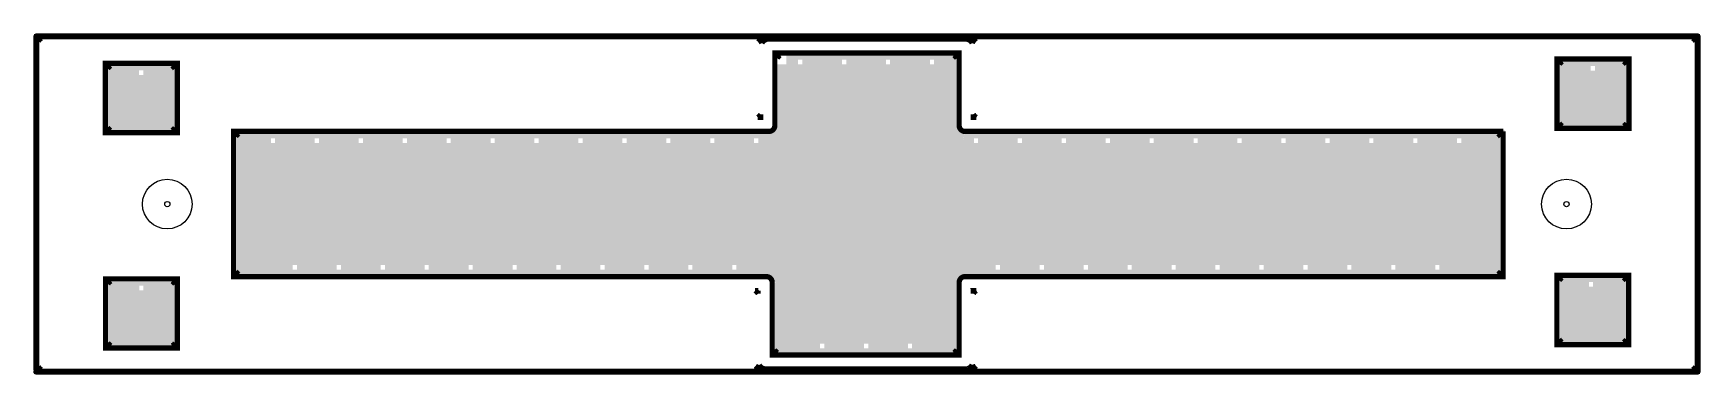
# Model space of a CAD drawing. Extents: x 6.4 to 70.1, y 8.5 to 21.5.
import ezdxf

# ---------------------------------------------------------------- set-up
doc = ezdxf.new("R2010")
doc.units = 0
doc.layers.get('0').update_dxf_attribs({"linetype": 'CONTINUOUS'})
doc.layers.add('TOPLAYER', color=7, linetype='CONTINUOUS')

# ---------------------------------------------------------------- blocks, each defined once
blk = doc.blocks.new('ROUND_1')
blk.add_circle((0, 0), 0.1)
blk = doc.blocks.new('ROUND_3')
blk.add_circle((0, 0), 0.95)

msp = doc.modelspace()

# ---------------------------------------------------------------- linework, layer by layer
at = {"layer": 'TOPLAYER'}
for points, const_width in [([(6.48, 21.405, 0.0249213), (6.479504, 21.41495)], 0.2), ([(6.505, 21.43, 0.4142136), (6.48, 21.405)], 0.2), ([(6.505, 21.43, 0.4142136), (6.48, 21.405)], 0.2), ([(6.505, 21.43, 0.236068), (6.485, 21.42)], 0.2), ([(6.685, 21.345, 0.0965439), (6.568882, 21.230764)], 0.2), ([(34.235, 21.155, 0.147504), (34.07499, 21.344984)], 0.2), ([(34.505, 21.315, 0.2723777), (34.235, 21.155)], 0.2), ([(42.28, 21.155, 0.2723474), (42.004998, 21.315024)], 0.2), ([(42.435, 21.345, 0.1475099), (42.27791, 21.155882)], 0.2), ([(69.945, 21.225, 0.1006644), (69.825, 21.345)], 0.2), ([(69.945, 21.225, 0.1006644), (69.825, 21.345)], 0.2), ([(69.945, 21.225, 0.1006644), (69.825, 21.345)], 0.2), ([(70.02, 21.425, 0.1587417), (70.005, 21.43)], 0.2), ([(70.03, 21.405, 0.4142136), (70.005, 21.43)], 0.2), ([(70.03, 21.405, 0.4142136), (70.005, 21.43)], 0.2), ([(70.025, 21.42, 0.0389191), (70.029306, 21.404744)], 0.2), ([(34.935, 20.695, 0.0965439), (34.818882, 20.580764)], 0.2), ([(41.695, 20.575, 0.1006644), (41.575, 20.695)], 0.2), ([(64.8426, 20.46, 0.0965439), (64.726482, 20.345764)], 0.2), ([(64.8426, 20.46, 0.0965439), (64.726482, 20.345764)], 0.2), ([(64.8426, 20.46, 0.0965439), (64.726482, 20.345764)], 0.2), ([(64.8426, 20.46, 0.0965439), (64.726482, 20.345764)], 0.2), ([(64.8426, 20.46, 0.0965439), (64.726482, 20.345764)], 0.2), ([(64.8426, 20.46, 0.0965439), (64.726482, 20.345764)], 0.2), ([(64.8426, 20.46, 0.0965439), (64.726482, 20.345764)], 0.2), ([(64.8426, 20.46, 0.0965439), (64.726482, 20.345764)], 0.2), ([(64.8426, 20.46, 0.0965439), (64.726482, 20.345764)], 0.2), ([(67.3026, 20.34, 0.1006644), (67.1826, 20.46)], 0.2), ([(67.3026, 20.34, 0.1006644), (67.1826, 20.46)], 0.2), ([(67.3026, 20.34, 0.1006644), (67.1826, 20.46)], 0.2), ([(67.3026, 20.34, 0.1006644), (67.1826, 20.46)], 0.2), ([(67.3026, 20.34, 0.1006644), (67.1826, 20.46)], 0.2), ([(67.3026, 20.34, 0.1006644), (67.1826, 20.46)], 0.2), ([(67.3026, 20.34, 0.1006644), (67.1826, 20.46)], 0.2), ([(67.3026, 20.34, 0.1006644), (67.1826, 20.46)], 0.2), ([(67.3026, 20.34, 0.1006644), (67.1826, 20.46)], 0.2), ([(9.335, 20.295, 0.0965439), (9.218882, 20.180764)], 0.2), ([(9.335, 20.295, 0.0965439), (9.218882, 20.180764)], 0.2), ([(9.335, 20.295, 0.0965439), (9.218882, 20.180764)], 0.2), ([(9.335, 20.295, 0.0965439), (9.218882, 20.180764)], 0.2), ([(9.335, 20.295, 0.0965439), (9.218882, 20.180764)], 0.2), ([(9.335, 20.295, 0.0965439), (9.218882, 20.180764)], 0.2), ([(9.335, 20.295, 0.0965439), (9.218882, 20.180764)], 0.2), ([(9.335, 20.295, 0.0965439), (9.218882, 20.180764)], 0.2), ([(9.335, 20.295, 0.0965439), (9.218882, 20.180764)], 0.2), ([(11.795, 20.175, 0.1006644), (11.675, 20.295)], 0.2), ([(11.795, 20.175, 0.1006644), (11.675, 20.295)], 0.2), ([(11.795, 20.175, 0.1006644), (11.675, 20.295)], 0.2), ([(11.795, 20.175, 0.1006644), (11.675, 20.295)], 0.2), ([(11.795, 20.175, 0.1006644), (11.675, 20.295)], 0.2), ([(11.795, 20.175, 0.1006644), (11.675, 20.295)], 0.2), ([(11.795, 20.175, 0.1006644), (11.675, 20.295)], 0.2), ([(11.795, 20.175, 0.1006644), (11.675, 20.295)], 0.2), ([(11.795, 20.175, 0.1006644), (11.675, 20.295)], 0.2), ([(34.075, 18.315, 0.0965523), (34.194994, 18.430002)], 0.2), ([(34.585, 17.345, 0.3793087), (35.17, 18.005)], 1), ([(41.34, 18.005, 0.3333214), (41.82, 17.365)], 1), ([(42.315, 18.435, 0.1006644), (42.435, 18.315)], 0.2), ([(9.215, 17.935, 0.1006644), (9.335, 17.815)], 0.2), ([(9.215, 17.935, 0.1006644), (9.335, 17.815)], 0.2), ([(9.215, 17.935, 0.1006644), (9.335, 17.815)], 0.2), ([(9.215, 17.935, 0.1006644), (9.335, 17.815)], 0.2), ([(9.215, 17.935, 0.1006644), (9.335, 17.815)], 0.2), ([(9.215, 17.935, 0.1006644), (9.335, 17.815)], 0.2), ([(9.215, 17.935, 0.1006644), (9.335, 17.815)], 0.2), ([(9.215, 17.935, 0.1006644), (9.335, 17.815)], 0.2), ([(9.215, 17.935, 0.1006644), (9.335, 17.815)], 0.2), ([(11.68, 17.815, 0.0916627), (11.794994, 17.925002)], 0.2), ([(11.68, 17.815, 0.0916627), (11.794994, 17.925002)], 0.2), ([(11.68, 17.815, 0.0916627), (11.794994, 17.925002)], 0.2), ([(11.68, 17.815, 0.0916627), (11.794994, 17.925002)], 0.2), ([(11.68, 17.815, 0.0916627), (11.794994, 17.925002)], 0.2), ([(11.68, 17.815, 0.0916627), (11.794994, 17.925002)], 0.2), ([(11.68, 17.815, 0.0916627), (11.794994, 17.925002)], 0.2), ([(11.68, 17.815, 0.0916627), (11.794994, 17.925002)], 0.2), ([(11.68, 17.815, 0.0916627), (11.794994, 17.925002)], 0.2), ([(34.505, 17.78, 0.4142136), (34.73, 18.005)], 0.2), ([(41.82, 17.365, 0.0331135), (41.89, 17.35)], 1), ([(41.78, 18.005, 0.3305895), (41.94, 17.79)], 0.2), ([(64.7226, 18.1, 0.1006644), (64.8426, 17.98)], 0.2), ([(64.7226, 18.1, 0.1006644), (64.8426, 17.98)], 0.2), ([(64.7226, 18.1, 0.1006644), (64.8426, 17.98)], 0.2), ([(64.7226, 18.1, 0.1006644), (64.8426, 17.98)], 0.2), ([(64.7226, 18.1, 0.1006644), (64.8426, 17.98)], 0.2), ([(64.7226, 18.1, 0.1006644), (64.8426, 17.98)], 0.2), ([(64.7226, 18.1, 0.1006644), (64.8426, 17.98)], 0.2), ([(64.7226, 18.1, 0.1006644), (64.8426, 17.98)], 0.2), ([(64.7226, 18.1, 0.1006644), (64.8426, 17.98)], 0.2), ([(67.1876, 17.98, 0.0916627), (67.302594, 18.090002)], 0.2), ([(67.1876, 17.98, 0.0916627), (67.302594, 18.090002)], 0.2), ([(67.1876, 17.98, 0.0916627), (67.302594, 18.090002)], 0.2), ([(67.1876, 17.98, 0.0916627), (67.302594, 18.090002)], 0.2), ([(67.1876, 17.98, 0.0916627), (67.302594, 18.090002)], 0.2), ([(67.1876, 17.98, 0.0916627), (67.302594, 18.090002)], 0.2), ([(67.1876, 17.98, 0.0916627), (67.302594, 18.090002)], 0.2), ([(67.1876, 17.98, 0.0916627), (67.302594, 18.090002)], 0.2), ([(67.1876, 17.98, 0.0916627), (67.302594, 18.090002)], 0.2), ([(14.235, 17.695, 0.0965439), (14.118882, 17.580764)], 0.2), ([(41.93, 17.345, 0.034834), (42.005, 17.34)], 1), ([(62.495, 17.575, 0.1006644), (62.375, 17.695)], 0.2), ([(35.07, 12.06, 0.3902467), (34.405, 12.67)], 1), ([(42.005, 12.67, 0.4142136), (41.34, 12.005)], 1), ([(9.3426, 12.06, 0.0965439), (9.226482, 11.945764)], 0.2), ([(9.3426, 12.06, 0.0965439), (9.226482, 11.945764)], 0.2), ([(9.3426, 12.06, 0.0965439), (9.226482, 11.945764)], 0.2), ([(9.3426, 12.06, 0.0965439), (9.226482, 11.945764)], 0.2), ([(9.3426, 12.06, 0.0965439), (9.226482, 11.945764)], 0.2), ([(9.3426, 12.06, 0.0965439), (9.226482, 11.945764)], 0.2), ([(9.3426, 12.06, 0.0965439), (9.226482, 11.945764)], 0.2), ([(9.3426, 12.06, 0.0965439), (9.226482, 11.945764)], 0.2), ([(9.3426, 12.06, 0.0965439), (9.226482, 11.945764)], 0.2), ([(11.8026, 11.94, 0.1006644), (11.6826, 12.06)], 0.2), ([(11.8026, 11.94, 0.1006644), (11.6826, 12.06)], 0.2), ([(11.8026, 11.94, 0.1006644), (11.6826, 12.06)], 0.2), ([(11.8026, 11.94, 0.1006644), (11.6826, 12.06)], 0.2), ([(11.8026, 11.94, 0.1006644), (11.6826, 12.06)], 0.2), ([(11.8026, 11.94, 0.1006644), (11.6826, 12.06)], 0.2), ([(11.8026, 11.94, 0.1006644), (11.6826, 12.06)], 0.2), ([(11.8026, 11.94, 0.1006644), (11.6826, 12.06)], 0.2), ([(11.8026, 11.94, 0.1006644), (11.6826, 12.06)], 0.2), ([(14.115, 12.435, 0.1006644), (14.235, 12.315)], 0.2), ([(34.63, 12.005, 0.4142136), (34.405, 12.23)], 0.2), ([(35.07, 12.005, 0.023111), (35.07, 12.055)], 1), ([(42.005, 12.23, 0.4142136), (41.78, 12.005)], 0.2), ([(62.375, 12.315, 0.0965523), (62.494994, 12.430002)], 0.2), ([(64.835, 12.195, 0.0965439), (64.718882, 12.080764)], 0.2), ([(67.295, 12.075, 0.1006644), (67.175, 12.195)], 0.2), ([(34.095, 11.575, 0.1006644), (33.975, 11.695)], 0.2), ([(42.435, 11.695, 0.0965439), (42.318882, 11.580764)], 0.2), ([(9.2226, 9.7, 0.1006644), (9.3426, 9.58)], 0.2), ([(9.2226, 9.7, 0.1006644), (9.3426, 9.58)], 0.2), ([(9.2226, 9.7, 0.1006644), (9.3426, 9.58)], 0.2), ([(9.2226, 9.7, 0.1006644), (9.3426, 9.58)], 0.2), ([(9.2226, 9.7, 0.1006644), (9.3426, 9.58)], 0.2), ([(9.2226, 9.7, 0.1006644), (9.3426, 9.58)], 0.2), ([(9.2226, 9.7, 0.1006644), (9.3426, 9.58)], 0.2), ([(9.2226, 9.7, 0.1006644), (9.3426, 9.58)], 0.2), ([(9.2226, 9.7, 0.1006644), (9.3426, 9.58)], 0.2), ([(11.6876, 9.58, 0.0916627), (11.802594, 9.690002)], 0.2), ([(11.6876, 9.58, 0.0916627), (11.802594, 9.690002)], 0.2), ([(11.6876, 9.58, 0.0916627), (11.802594, 9.690002)], 0.2), ([(11.6876, 9.58, 0.0916627), (11.802594, 9.690002)], 0.2), ([(11.6876, 9.58, 0.0916627), (11.802594, 9.690002)], 0.2), ([(11.6876, 9.58, 0.0916627), (11.802594, 9.690002)], 0.2), ([(11.6876, 9.58, 0.0916627), (11.802594, 9.690002)], 0.2), ([(11.6876, 9.58, 0.0916627), (11.802594, 9.690002)], 0.2), ([(11.6876, 9.58, 0.0916627), (11.802594, 9.690002)], 0.2), ([(64.715, 9.835, 0.1006644), (64.835, 9.715)], 0.2), ([(67.18, 9.715, 0.0916627), (67.294994, 9.825002)], 0.2), ([(33.98, 8.665, 0.1422611), (34.132816, 8.84877)], 0.2), ([(34.13, 8.85, 0.2685752), (34.405, 8.694968)], 0.2), ([(34.715, 9.435, 0.1006644), (34.835, 9.315)], 0.2), ([(41.575, 9.315, 0.0965523), (41.694994, 9.430002)], 0.2), ([(42.12, 8.715, 0.1723253), (42.279976, 8.855012)], 0.2), ([(42.28, 8.855, 0.1475081), (42.43625, 8.66689)], 0.2), ([(6.48, 8.655, 0.036876), (6.47818, 8.669636)], 0.2), ([(6.48, 8.61, 0.0965276), (6.48, 8.6)], 0.2), ([(6.48, 8.61, 0.473828), (6.505, 8.58)], 0.2), ([(6.48, 8.61, 0.473828), (6.505, 8.58)], 0.2), ([(6.48, 8.61, 0.0372397), (6.481118, 8.625)], 0.2), ([(6.48, 8.61, 0.0372397), (6.481118, 8.625)], 0.2), ([(6.48, 8.61, 0.0372397), (6.481118, 8.625)], 0.2), ([(6.485, 8.625, 0.0613202), (6.481866, 8.650466)], 0.2), ([(6.485, 8.625, 0.0613202), (6.481866, 8.650466)], 0.2), ([(6.485, 8.625, 0.0613202), (6.481866, 8.650466)], 0.2), ([(6.565, 8.785, 0.1006644), (6.685, 8.665)], 0.2), ([(42.065, 8.7, 0.0553851), (42.105, 8.71)], 0.2), ([(69.825, 8.665, 0.0965523), (69.944994, 8.780002)], 0.2), ([(69.83, 8.665, 0.0916627), (69.944994, 8.775002)], 0.2), ([(69.83, 8.665, 0.0916627), (69.944994, 8.775002)], 0.2), ([(70.005, 8.58, 0.4738232), (70.03, 8.61)], 0.2), ([(70.005, 8.58, 0.4738232), (70.03, 8.61)], 0.2), ([(70.02, 8.585, 0.2330889), (70.03, 8.605)], 0.2), ([(70.03, 8.625, 0.0372436), (70.031104, 8.610164)], 0.2), ([(70.03, 8.625, 0.0372436), (70.031104, 8.610164)], 0.2)]:
    msp.add_lwpolyline(points, format="xyb", dxfattribs=dict(at, const_width=const_width))
for points, const_width in [([(6.485, 21.42), (6.48, 21.415)], 0.2), ([(6.48, 21.405), (6.48, 8.67)], 0.2), ([(6.48, 21.405), (6.48, 8.65)], 0.2), ([(6.48, 21.405), (6.48, 8.65)], 0.2), ([(6.5049, 8.605), (70.0049, 8.605), (70.0049, 21.4051), (6.5049, 21.4051), (6.5049, 8.605)], 0.2), ([(6.5049, 8.605), (70.0049, 8.605), (70.0049, 21.4051), (6.5049, 21.4051), (6.5049, 8.605)], 0.2), ([(70.005, 21.43), (6.505, 21.43)], 0.2), ([(70.005, 21.43), (6.505, 21.43)], 0.2), ([(70.005, 21.43), (6.505, 21.43)], 0.2), ([(6.685, 21.345), (6.565, 21.345), (6.57, 21.23)], 0.2), ([(42.435, 21.345), (34.075, 21.345)], 0.2), ([(34.505, 21.315), (42.005, 21.315)], 0.2), ([(69.945, 21.345), (69.825, 21.345)], 0.2), ([(69.945, 21.345), (69.825, 21.345)], 0.2), ([(69.945, 21.345), (69.825, 21.345)], 0.2), ([(69.945, 21.225), (69.945, 21.345)], 0.2), ([(69.945, 21.225), (69.945, 21.345)], 0.2), ([(69.945, 21.225), (69.945, 21.345)], 0.2), ([(70.025, 21.42), (70.02, 21.425)], 0.2), ([(70.03, 8.605), (70.03, 21.405)], 0.2), ([(70.03, 8.625), (70.03, 21.405)], 0.2), ([(70.03, 8.625), (70.03, 21.405)], 0.2), ([(11.88, 20.38), (9.13, 20.38), (9.13, 17.73), (11.88, 17.73), (11.88, 20.38)], 0.2), ([(11.88, 20.38), (9.13, 20.38), (9.13, 17.73), (11.88, 17.73), (11.88, 20.38)], 0.2), ([(11.88, 20.38), (9.13, 20.38), (9.13, 17.73), (11.88, 17.73), (11.88, 20.38)], 0.2), ([(9.57, 19.94), (11.44, 19.94), (11.44, 18.17), (9.57, 18.17), (9.57, 19.94)], 1), ([(9.57, 19.94), (11.44, 19.94), (11.44, 18.17), (9.57, 18.17), (9.57, 19.94)], 1), ([(9.57, 19.94), (11.44, 19.94), (11.44, 18.17), (9.57, 18.17), (9.57, 19.94)], 1), ([(9.57, 19.94), (11.44, 19.94), (11.44, 18.17), (9.57, 18.17), (9.57, 19.94)], 1), ([(9.57, 19.94), (11.44, 19.94), (11.44, 18.17), (9.57, 18.17), (9.57, 19.94)], 1), ([(9.57, 19.94), (11.44, 19.94), (11.44, 18.17), (9.57, 18.17), (9.57, 19.94)], 1), ([(9.57, 19.94), (11.44, 19.94), (11.44, 18.17), (9.57, 18.17), (9.57, 19.94)], 1), ([(9.57, 19.94), (11.44, 19.94), (11.44, 18.17), (9.57, 18.17), (9.57, 19.94)], 1), ([(9.57, 19.94), (11.44, 19.94), (11.44, 18.17), (9.57, 18.17), (9.57, 19.94)], 1), ([(10.92, 18.17), (10.92, 19.94), (10.92, 19.62), (10.08, 19.62), (10.08, 19.94), (10.08, 18.17)], 1), ([(10.92, 18.17), (10.92, 19.94), (10.92, 19.62), (10.08, 19.62), (10.08, 19.94), (10.08, 18.17)], 1), ([(10.92, 18.17), (10.92, 19.94), (10.92, 19.62), (10.08, 19.62), (10.08, 19.94), (10.08, 18.17)], 1), ([(10.92, 18.17), (10.92, 19.94), (10.92, 19.62), (10.08, 19.62), (10.08, 19.94), (10.08, 18.17)], 1), ([(10.92, 18.17), (10.92, 19.94), (10.92, 19.62), (10.08, 19.62), (10.08, 19.94), (10.08, 18.17)], 1), ([(10.92, 18.17), (10.92, 19.94), (10.92, 19.62), (10.08, 19.62), (10.08, 19.94), (10.08, 18.17)], 1), ([(10.92, 18.17), (10.92, 19.94), (10.92, 19.62), (10.08, 19.62), (10.08, 19.94), (10.08, 18.17)], 1), ([(10.92, 18.17), (10.92, 19.94), (10.92, 19.62), (10.08, 19.62), (10.08, 19.94), (10.08, 18.17)], 1), ([(10.92, 18.17), (10.92, 19.94), (10.92, 19.62), (10.08, 19.62), (10.08, 19.94), (10.08, 18.17)], 1), ([(61.32, 12.67), (61.32, 17.34), (61.32, 17.02), (60.48, 17.02), (60.48, 17.34), (60.48, 12.67), (60.48, 12.99), (59.64, 12.99), (59.64, 12.67), (59.64, 17.34), (59.64, 17.02), (58.8, 17.02), (58.8, 17.34), (58.8, 12.67), (58.8, 12.99), (57.96, 12.99), (57.96, 12.67), (57.96, 17.34), (57.96, 17.02), (57.12, 17.02), (57.12, 17.34), (57.12, 12.67), (57.12, 12.99), (56.28, 12.99), (56.28, 12.67), (56.28, 17.34), (56.28, 17.02), (55.44, 17.02), (55.44, 17.34), (55.44, 12.67), (55.44, 12.99), (54.6, 12.99), (54.6, 12.67), (54.6, 17.34), (54.6, 17.02), (53.76, 17.02), (53.76, 17.34), (53.76, 12.67), (53.76, 12.99), (52.92, 12.99), (52.92, 12.67), (52.92, 17.34), (52.92, 17.02), (52.08, 17.02), (52.08, 17.34), (52.08, 12.67), (52.08, 12.99), (51.24, 12.99), (51.24, 12.67), (51.24, 17.34), (51.24, 17.02), (50.4, 17.02), (50.4, 17.34), (50.4, 12.67), (50.4, 12.99), (49.56, 12.99), (49.56, 12.67), (49.56, 17.34), (49.56, 17.02), (48.72, 17.02), (48.72, 17.34), (48.72, 12.67), (48.72, 12.99), (47.88, 12.99), (47.88, 12.67), (47.88, 17.34), (47.88, 17.02), (47.04, 17.02), (47.04, 17.34), (47.04, 12.67), (47.04, 12.99), (46.2, 12.99), (46.2, 12.67), (46.2, 17.34), (46.2, 17.02), (45.36, 17.02), (45.36, 17.34), (45.36, 12.67), (45.36, 12.99), (44.52, 12.99), (44.52, 12.67), (44.52, 17.34), (44.52, 17.02), (43.68, 17.02), (43.68, 17.34), (43.68, 12.67), (43.68, 12.99), (42.84, 12.99), (42.84, 12.67), (42.84, 17.34), (42.84, 17.02), (42, 17.02), (42, 17.34), (42, 12.67), (41.16, 12.67), (41.16, 9.67), (41.16, 20.34), (41.16, 20.02), (40.32, 20.02), (40.32, 20.34), (40.32, 9.67), (40.32, 9.99), (39.48, 9.99), (39.48, 9.67), (39.48, 20.34), (39.48, 20.02), (38.64, 20.02), (38.64, 20.34), (38.64, 9.67), (38.64, 9.99), (37.8, 9.99), (37.8, 9.67), (37.8, 20.34), (37.8, 20.02), (36.96, 20.02), (36.96, 20.34), (36.96, 9.67), (36.96, 9.99), (36.12, 9.99), (36.12, 9.67), (36.12, 20.34), (36.12, 20.02), (35.28, 20.02), (35.28, 20.34), (35.28, 9.67), (35.28, 12.67), (34.44, 12.67)], 1), ([(41.78, 18.005), (41.78, 20.78), (34.73, 20.78), (34.73, 18.005)], 0.2), ([(35.17, 20.34), (41.34, 20.34), (41.34, 18.005)], 1), ([(35.17, 18.005), (35.17, 20.34)], 1), ([(34.935, 20.695), (34.815, 20.695), (34.82, 20.58)], 0.2), ([(41.695, 20.695), (41.575, 20.695)], 0.2), ([(41.695, 20.575), (41.695, 20.695)], 0.2), ([(67.3876, 20.545), (64.6376, 20.545), (64.6376, 17.895), (67.3876, 17.895), (67.3876, 20.545)], 0.2), ([(67.3876, 20.545), (64.6376, 20.545), (64.6376, 17.895), (67.3876, 17.895), (67.3876, 20.545)], 0.2), ([(67.3876, 20.545), (64.6376, 20.545), (64.6376, 17.895), (67.3876, 17.895), (67.3876, 20.545)], 0.2), ([(65.0776, 20.105), (66.9476, 20.105), (66.9476, 18.335), (65.0776, 18.335), (65.0776, 20.105)], 1), ([(65.0776, 20.105), (66.9476, 20.105), (66.9476, 18.335), (65.0776, 18.335), (65.0776, 20.105)], 1), ([(65.0776, 20.105), (66.9476, 20.105), (66.9476, 18.335), (65.0776, 18.335), (65.0776, 20.105)], 1), ([(65.0776, 20.105), (66.9476, 20.105), (66.9476, 18.335), (65.0776, 18.335), (65.0776, 20.105)], 1), ([(65.0776, 20.105), (66.9476, 20.105), (66.9476, 18.335), (65.0776, 18.335), (65.0776, 20.105)], 1), ([(65.0776, 20.105), (66.9476, 20.105), (66.9476, 18.335), (65.0776, 18.335), (65.0776, 20.105)], 1), ([(65.0776, 20.105), (66.9476, 20.105), (66.9476, 18.335), (65.0776, 18.335), (65.0776, 20.105)], 1), ([(65.0776, 20.105), (66.9476, 20.105), (66.9476, 18.335), (65.0776, 18.335), (65.0776, 20.105)], 1), ([(65.0776, 20.105), (66.9476, 20.105), (66.9476, 18.335), (65.0776, 18.335), (65.0776, 20.105)], 1), ([(64.8426, 20.46), (64.7226, 20.46), (64.7276, 20.345)], 0.2), ([(64.8426, 20.46), (64.7226, 20.46), (64.7276, 20.345)], 0.2), ([(64.8426, 20.46), (64.7226, 20.46), (64.7276, 20.345)], 0.2), ([(64.8426, 20.46), (64.7226, 20.46), (64.7276, 20.345)], 0.2), ([(64.8426, 20.46), (64.7226, 20.46), (64.7276, 20.345)], 0.2), ([(64.8426, 20.46), (64.7226, 20.46), (64.7276, 20.345)], 0.2), ([(64.8426, 20.46), (64.7226, 20.46), (64.7276, 20.345)], 0.2), ([(64.8426, 20.46), (64.7226, 20.46), (64.7276, 20.345)], 0.2), ([(64.8426, 20.46), (64.7226, 20.46), (64.7276, 20.345)], 0.2), ([(66.4276, 18.335), (66.4276, 20.105), (66.4276, 19.785), (65.5876, 19.785), (65.5876, 20.105), (65.5876, 18.335)], 1), ([(66.4276, 18.335), (66.4276, 20.105), (66.4276, 19.785), (65.5876, 19.785), (65.5876, 20.105), (65.5876, 18.335)], 1), ([(66.4276, 18.335), (66.4276, 20.105), (66.4276, 19.785), (65.5876, 19.785), (65.5876, 20.105), (65.5876, 18.335)], 1), ([(66.4276, 18.335), (66.4276, 20.105), (66.4276, 19.785), (65.5876, 19.785), (65.5876, 20.105), (65.5876, 18.335)], 1), ([(66.4276, 18.335), (66.4276, 20.105), (66.4276, 19.785), (65.5876, 19.785), (65.5876, 20.105), (65.5876, 18.335)], 1), ([(66.4276, 18.335), (66.4276, 20.105), (66.4276, 19.785), (65.5876, 19.785), (65.5876, 20.105), (65.5876, 18.335)], 1), ([(66.4276, 18.335), (66.4276, 20.105), (66.4276, 19.785), (65.5876, 19.785), (65.5876, 20.105), (65.5876, 18.335)], 1), ([(66.4276, 18.335), (66.4276, 20.105), (66.4276, 19.785), (65.5876, 19.785), (65.5876, 20.105), (65.5876, 18.335)], 1), ([(66.4276, 18.335), (66.4276, 20.105), (66.4276, 19.785), (65.5876, 19.785), (65.5876, 20.105), (65.5876, 18.335)], 1), ([(67.3026, 20.46), (67.1826, 20.46)], 0.2), ([(67.3026, 20.46), (67.1826, 20.46)], 0.2), ([(67.3026, 20.46), (67.1826, 20.46)], 0.2), ([(67.3026, 20.46), (67.1826, 20.46)], 0.2), ([(67.3026, 20.46), (67.1826, 20.46)], 0.2), ([(67.3026, 20.46), (67.1826, 20.46)], 0.2), ([(67.3026, 20.46), (67.1826, 20.46)], 0.2), ([(67.3026, 20.46), (67.1826, 20.46)], 0.2), ([(67.3026, 20.46), (67.1826, 20.46)], 0.2), ([(67.3026, 20.34), (67.3026, 20.46)], 0.2), ([(67.3026, 20.34), (67.3026, 20.46)], 0.2), ([(67.3026, 20.34), (67.3026, 20.46)], 0.2), ([(67.3026, 20.34), (67.3026, 20.46)], 0.2), ([(67.3026, 20.34), (67.3026, 20.46)], 0.2), ([(67.3026, 20.34), (67.3026, 20.46)], 0.2), ([(67.3026, 20.34), (67.3026, 20.46)], 0.2), ([(67.3026, 20.34), (67.3026, 20.46)], 0.2), ([(67.3026, 20.34), (67.3026, 20.46)], 0.2), ([(9.335, 20.295), (9.215, 20.295), (9.22, 20.18)], 0.2), ([(9.335, 20.295), (9.215, 20.295), (9.22, 20.18)], 0.2), ([(9.335, 20.295), (9.215, 20.295), (9.22, 20.18)], 0.2), ([(9.335, 20.295), (9.215, 20.295), (9.22, 20.18)], 0.2), ([(9.335, 20.295), (9.215, 20.295), (9.22, 20.18)], 0.2), ([(9.335, 20.295), (9.215, 20.295), (9.22, 20.18)], 0.2), ([(9.335, 20.295), (9.215, 20.295), (9.22, 20.18)], 0.2), ([(9.335, 20.295), (9.215, 20.295), (9.22, 20.18)], 0.2), ([(9.335, 20.295), (9.215, 20.295), (9.22, 20.18)], 0.2), ([(11.795, 20.295), (11.675, 20.295)], 0.2), ([(11.795, 20.295), (11.675, 20.295)], 0.2), ([(11.795, 20.295), (11.675, 20.295)], 0.2), ([(11.795, 20.295), (11.675, 20.295)], 0.2), ([(11.795, 20.295), (11.675, 20.295)], 0.2), ([(11.795, 20.295), (11.675, 20.295)], 0.2), ([(11.795, 20.295), (11.675, 20.295)], 0.2), ([(11.795, 20.295), (11.675, 20.295)], 0.2), ([(11.795, 20.295), (11.675, 20.295)], 0.2), ([(11.795, 20.175), (11.795, 20.295)], 0.2), ([(11.795, 20.175), (11.795, 20.295)], 0.2), ([(11.795, 20.175), (11.795, 20.295)], 0.2), ([(11.795, 20.175), (11.795, 20.295)], 0.2), ([(11.795, 20.175), (11.795, 20.295)], 0.2), ([(11.795, 20.175), (11.795, 20.295)], 0.2), ([(11.795, 20.175), (11.795, 20.295)], 0.2), ([(11.795, 20.175), (11.795, 20.295)], 0.2), ([(11.795, 20.175), (11.795, 20.295)], 0.2), ([(34.075, 18.315), (34.195, 18.315), (34.195, 18.43)], 0.2), ([(42.315, 18.435), (42.315, 18.315), (42.435, 18.315)], 0.2), ([(9.215, 17.935), (9.215, 17.815), (9.335, 17.815)], 0.2), ([(9.215, 17.935), (9.215, 17.815), (9.335, 17.815)], 0.2), ([(9.215, 17.935), (9.215, 17.815), (9.335, 17.815)], 0.2), ([(9.215, 17.935), (9.215, 17.815), (9.335, 17.815)], 0.2), ([(9.215, 17.935), (9.215, 17.815), (9.335, 17.815)], 0.2), ([(9.215, 17.935), (9.215, 17.815), (9.335, 17.815)], 0.2), ([(9.215, 17.935), (9.215, 17.815), (9.335, 17.815)], 0.2), ([(9.215, 17.935), (9.215, 17.815), (9.335, 17.815)], 0.2), ([(9.215, 17.935), (9.215, 17.815), (9.335, 17.815)], 0.2), ([(11.68, 17.815), (11.795, 17.815), (11.795, 17.925)], 0.2), ([(11.68, 17.815), (11.795, 17.815), (11.795, 17.925)], 0.2), ([(11.68, 17.815), (11.795, 17.815), (11.795, 17.925)], 0.2), ([(11.68, 17.815), (11.795, 17.815), (11.795, 17.925)], 0.2), ([(11.68, 17.815), (11.795, 17.815), (11.795, 17.925)], 0.2), ([(11.68, 17.815), (11.795, 17.815), (11.795, 17.925)], 0.2), ([(11.68, 17.815), (11.795, 17.815), (11.795, 17.925)], 0.2), ([(11.68, 17.815), (11.795, 17.815), (11.795, 17.925)], 0.2), ([(11.68, 17.815), (11.795, 17.815), (11.795, 17.925)], 0.2), ([(34.505, 17.78), (14.03, 17.78), (14.03, 12.23), (34.405, 12.23)], 0.2), ([(62.58, 17.78), (41.99, 17.78), (41.955, 17.785), (41.94, 17.79)], 0.2), ([(42.005, 12.23), (62.58, 12.23), (62.58, 17.78)], 0.2), ([(64.7226, 18.1), (64.7226, 17.98), (64.8426, 17.98)], 0.2), ([(64.7226, 18.1), (64.7226, 17.98), (64.8426, 17.98)], 0.2), ([(64.7226, 18.1), (64.7226, 17.98), (64.8426, 17.98)], 0.2), ([(64.7226, 18.1), (64.7226, 17.98), (64.8426, 17.98)], 0.2), ([(64.7226, 18.1), (64.7226, 17.98), (64.8426, 17.98)], 0.2), ([(64.7226, 18.1), (64.7226, 17.98), (64.8426, 17.98)], 0.2), ([(64.7226, 18.1), (64.7226, 17.98), (64.8426, 17.98)], 0.2), ([(64.7226, 18.1), (64.7226, 17.98), (64.8426, 17.98)], 0.2), ([(64.7226, 18.1), (64.7226, 17.98), (64.8426, 17.98)], 0.2), ([(67.1876, 17.98), (67.3026, 17.98), (67.3026, 18.09)], 0.2), ([(67.1876, 17.98), (67.3026, 17.98), (67.3026, 18.09)], 0.2), ([(67.1876, 17.98), (67.3026, 17.98), (67.3026, 18.09)], 0.2), ([(67.1876, 17.98), (67.3026, 17.98), (67.3026, 18.09)], 0.2), ([(67.1876, 17.98), (67.3026, 17.98), (67.3026, 18.09)], 0.2), ([(67.1876, 17.98), (67.3026, 17.98), (67.3026, 18.09)], 0.2), ([(67.1876, 17.98), (67.3026, 17.98), (67.3026, 18.09)], 0.2), ([(67.1876, 17.98), (67.3026, 17.98), (67.3026, 18.09)], 0.2), ([(67.1876, 17.98), (67.3026, 17.98), (67.3026, 18.09)], 0.2), ([(34.405, 12.67), (14.47, 12.67), (14.47, 17.34), (34.505, 17.34), (34.585, 17.345)], 1), ([(14.235, 17.695), (14.115, 17.695), (14.12, 17.58)], 0.2), ([(34.44, 12.67), (34.44, 17.34), (34.44, 17.02), (33.6, 17.02), (33.6, 17.34), (33.6, 12.67), (33.6, 12.99), (32.76, 12.99), (32.76, 12.67), (32.76, 17.34), (32.76, 17.02), (31.92, 17.02), (31.92, 17.34), (31.92, 12.67), (31.92, 12.99), (31.08, 12.99), (31.08, 12.67), (31.08, 17.34), (31.08, 17.02), (30.24, 17.02), (30.24, 17.34), (30.24, 12.67), (30.24, 12.99), (29.4, 12.99), (29.4, 12.67), (29.4, 17.34), (29.4, 17.02), (28.56, 17.02), (28.56, 17.34), (28.56, 12.67), (28.56, 12.99), (27.72, 12.99), (27.72, 12.67), (27.72, 17.34), (27.72, 17.02), (26.88, 17.02), (26.88, 17.34), (26.88, 12.67), (26.88, 12.99), (26.04, 12.99), (26.04, 12.67), (26.04, 17.34), (26.04, 17.02), (25.2, 17.02), (25.2, 17.34), (25.2, 12.67), (25.2, 12.99), (24.36, 12.99), (24.36, 12.67), (24.36, 17.34), (24.36, 17.02), (23.52, 17.02), (23.52, 17.34), (23.52, 12.67), (23.52, 12.99), (22.68, 12.99), (22.68, 12.67), (22.68, 17.34), (22.68, 17.02), (21.84, 17.02), (21.84, 17.34), (21.84, 12.67), (21.84, 12.99), (21, 12.99), (21, 12.67), (21, 17.34), (21, 17.02), (20.16, 17.02), (20.16, 17.34), (20.16, 12.67), (20.16, 12.99), (19.32, 12.99), (19.32, 12.67), (19.32, 17.34), (19.32, 17.02), (18.48, 17.02), (18.48, 17.34), (18.48, 12.67), (18.48, 12.99), (17.64, 12.99), (17.64, 12.67), (17.64, 17.34), (17.64, 17.02), (16.8, 17.02), (16.8, 17.34), (16.8, 12.67), (16.8, 12.99), (15.96, 12.99), (15.96, 12.67), (15.96, 17.34), (15.96, 17.02), (15.12, 17.02), (15.12, 17.34), (15.12, 12.67)], 1), ([(41.89, 17.35), (41.93, 17.345)], 1), ([(42.005, 17.34), (62.14, 17.34), (62.14, 12.67), (42.005, 12.67)], 1), ([(62.495, 17.695), (62.375, 17.695)], 0.2), ([(62.495, 17.575), (62.495, 17.695)], 0.2), ([(11.8876, 12.145), (9.1376, 12.145), (9.1376, 9.495), (11.8876, 9.495), (11.8876, 12.145)], 0.2), ([(11.8876, 12.145), (9.1376, 12.145), (9.1376, 9.495), (11.8876, 9.495), (11.8876, 12.145)], 0.2), ([(11.8876, 12.145), (9.1376, 12.145), (9.1376, 9.495), (11.8876, 9.495), (11.8876, 12.145)], 0.2), ([(9.5776, 11.705), (11.4476, 11.705), (11.4476, 9.935), (9.5776, 9.935), (9.5776, 11.705)], 1), ([(9.5776, 11.705), (11.4476, 11.705), (11.4476, 9.935), (9.5776, 9.935), (9.5776, 11.705)], 1), ([(9.5776, 11.705), (11.4476, 11.705), (11.4476, 9.935), (9.5776, 9.935), (9.5776, 11.705)], 1), ([(9.5776, 11.705), (11.4476, 11.705), (11.4476, 9.935), (9.5776, 9.935), (9.5776, 11.705)], 1), ([(9.5776, 11.705), (11.4476, 11.705), (11.4476, 9.935), (9.5776, 9.935), (9.5776, 11.705)], 1), ([(9.5776, 11.705), (11.4476, 11.705), (11.4476, 9.935), (9.5776, 9.935), (9.5776, 11.705)], 1), ([(9.5776, 11.705), (11.4476, 11.705), (11.4476, 9.935), (9.5776, 9.935), (9.5776, 11.705)], 1), ([(9.5776, 11.705), (11.4476, 11.705), (11.4476, 9.935), (9.5776, 9.935), (9.5776, 11.705)], 1), ([(9.5776, 11.705), (11.4476, 11.705), (11.4476, 9.935), (9.5776, 9.935), (9.5776, 11.705)], 1), ([(9.3426, 12.06), (9.2226, 12.06), (9.2276, 11.945)], 0.2), ([(9.3426, 12.06), (9.2226, 12.06), (9.2276, 11.945)], 0.2), ([(9.3426, 12.06), (9.2226, 12.06), (9.2276, 11.945)], 0.2), ([(9.3426, 12.06), (9.2226, 12.06), (9.2276, 11.945)], 0.2), ([(9.3426, 12.06), (9.2226, 12.06), (9.2276, 11.945)], 0.2), ([(9.3426, 12.06), (9.2226, 12.06), (9.2276, 11.945)], 0.2), ([(9.3426, 12.06), (9.2226, 12.06), (9.2276, 11.945)], 0.2), ([(9.3426, 12.06), (9.2226, 12.06), (9.2276, 11.945)], 0.2), ([(9.3426, 12.06), (9.2226, 12.06), (9.2276, 11.945)], 0.2), ([(10.9276, 9.935), (10.9276, 11.705), (10.9276, 11.385), (10.0876, 11.385), (10.0876, 11.705), (10.0876, 9.935)], 1), ([(10.9276, 9.935), (10.9276, 11.705), (10.9276, 11.385), (10.0876, 11.385), (10.0876, 11.705), (10.0876, 9.935)], 1), ([(10.9276, 9.935), (10.9276, 11.705), (10.9276, 11.385), (10.0876, 11.385), (10.0876, 11.705), (10.0876, 9.935)], 1), ([(10.9276, 9.935), (10.9276, 11.705), (10.9276, 11.385), (10.0876, 11.385), (10.0876, 11.705), (10.0876, 9.935)], 1), ([(10.9276, 9.935), (10.9276, 11.705), (10.9276, 11.385), (10.0876, 11.385), (10.0876, 11.705), (10.0876, 9.935)], 1), ([(10.9276, 9.935), (10.9276, 11.705), (10.9276, 11.385), (10.0876, 11.385), (10.0876, 11.705), (10.0876, 9.935)], 1), ([(10.9276, 9.935), (10.9276, 11.705), (10.9276, 11.385), (10.0876, 11.385), (10.0876, 11.705), (10.0876, 9.935)], 1), ([(10.9276, 9.935), (10.9276, 11.705), (10.9276, 11.385), (10.0876, 11.385), (10.0876, 11.705), (10.0876, 9.935)], 1), ([(10.9276, 9.935), (10.9276, 11.705), (10.9276, 11.385), (10.0876, 11.385), (10.0876, 11.705), (10.0876, 9.935)], 1), ([(11.8026, 12.06), (11.6826, 12.06)], 0.2), ([(11.8026, 12.06), (11.6826, 12.06)], 0.2), ([(11.8026, 12.06), (11.6826, 12.06)], 0.2), ([(11.8026, 12.06), (11.6826, 12.06)], 0.2), ([(11.8026, 12.06), (11.6826, 12.06)], 0.2), ([(11.8026, 12.06), (11.6826, 12.06)], 0.2), ([(11.8026, 12.06), (11.6826, 12.06)], 0.2), ([(11.8026, 12.06), (11.6826, 12.06)], 0.2), ([(11.8026, 12.06), (11.6826, 12.06)], 0.2), ([(11.8026, 11.94), (11.8026, 12.06)], 0.2), ([(11.8026, 11.94), (11.8026, 12.06)], 0.2), ([(11.8026, 11.94), (11.8026, 12.06)], 0.2), ([(11.8026, 11.94), (11.8026, 12.06)], 0.2), ([(11.8026, 11.94), (11.8026, 12.06)], 0.2), ([(11.8026, 11.94), (11.8026, 12.06)], 0.2), ([(11.8026, 11.94), (11.8026, 12.06)], 0.2), ([(11.8026, 11.94), (11.8026, 12.06)], 0.2), ([(11.8026, 11.94), (11.8026, 12.06)], 0.2), ([(14.115, 12.435), (14.115, 12.315), (14.235, 12.315)], 0.2), ([(35.07, 12.055), (35.07, 12.06)], 1), ([(41.34, 12.005), (41.34, 9.67), (35.07, 9.67), (35.07, 12.005)], 1), ([(62.375, 12.315), (62.495, 12.315), (62.495, 12.43)], 0.2), ([(67.38, 12.28), (64.63, 12.28), (64.63, 9.63), (67.38, 9.63), (67.38, 12.28)], 0.2), ([(65.07, 11.84), (66.94, 11.84), (66.94, 10.07), (65.07, 10.07), (65.07, 11.84)], 1), ([(64.835, 12.195), (64.715, 12.195), (64.72, 12.08)], 0.2), ([(66.36, 10.07), (66.36, 11.84), (66.36, 11.52), (65.52, 11.52), (65.52, 11.84), (65.52, 10.07)], 1), ([(67.295, 12.195), (67.175, 12.195)], 0.2), ([(67.295, 12.075), (67.295, 12.195)], 0.2), ([(34.095, 11.695), (33.975, 11.695)], 0.2), ([(34.095, 11.575), (34.095, 11.695)], 0.2), ([(34.63, 12.005), (34.63, 9.23), (41.78, 9.23), (41.78, 12.005)], 0.2), ([(42.435, 11.695), (42.315, 11.695), (42.32, 11.58)], 0.2), ([(9.2226, 9.7), (9.2226, 9.58), (9.3426, 9.58)], 0.2), ([(9.2226, 9.7), (9.2226, 9.58), (9.3426, 9.58)], 0.2), ([(9.2226, 9.7), (9.2226, 9.58), (9.3426, 9.58)], 0.2), ([(9.2226, 9.7), (9.2226, 9.58), (9.3426, 9.58)], 0.2), ([(9.2226, 9.7), (9.2226, 9.58), (9.3426, 9.58)], 0.2), ([(9.2226, 9.7), (9.2226, 9.58), (9.3426, 9.58)], 0.2), ([(9.2226, 9.7), (9.2226, 9.58), (9.3426, 9.58)], 0.2), ([(9.2226, 9.7), (9.2226, 9.58), (9.3426, 9.58)], 0.2), ([(9.2226, 9.7), (9.2226, 9.58), (9.3426, 9.58)], 0.2), ([(11.6876, 9.58), (11.8026, 9.58), (11.8026, 9.69)], 0.2), ([(11.6876, 9.58), (11.8026, 9.58), (11.8026, 9.69)], 0.2), ([(11.6876, 9.58), (11.8026, 9.58), (11.8026, 9.69)], 0.2), ([(11.6876, 9.58), (11.8026, 9.58), (11.8026, 9.69)], 0.2), ([(11.6876, 9.58), (11.8026, 9.58), (11.8026, 9.69)], 0.2), ([(11.6876, 9.58), (11.8026, 9.58), (11.8026, 9.69)], 0.2), ([(11.6876, 9.58), (11.8026, 9.58), (11.8026, 9.69)], 0.2), ([(11.6876, 9.58), (11.8026, 9.58), (11.8026, 9.69)], 0.2), ([(11.6876, 9.58), (11.8026, 9.58), (11.8026, 9.69)], 0.2), ([(64.715, 9.835), (64.715, 9.715), (64.835, 9.715)], 0.2), ([(67.18, 9.715), (67.295, 9.715), (67.295, 9.825)], 0.2), ([(34.715, 9.435), (34.715, 9.315), (34.835, 9.315)], 0.2), ([(41.575, 9.315), (41.695, 9.315), (41.695, 9.43)], 0.2), ([(6.48, 8.655), (6.48, 8.65)], 0.2), ([(6.48, 8.6), (6.48, 8.595), (6.49, 8.585), (6.52, 8.58), (69.99, 8.58), (70.02, 8.585)], 0.2), ([(6.505, 8.58), (70.005, 8.58)], 0.2), ([(6.505, 8.58), (70.005, 8.58)], 0.2), ([(6.565, 8.785), (6.565, 8.665), (6.685, 8.665)], 0.2), ([(33.98, 8.665), (42.435, 8.665)], 0.2), ([(42.065, 8.7), (42.03, 8.695), (34.405, 8.695)], 0.2), ([(42.12, 8.715), (42.105, 8.71)], 0.2), ([(69.825, 8.665), (69.945, 8.665), (69.945, 8.78)], 0.2), ([(69.83, 8.665), (69.945, 8.665), (69.945, 8.775)], 0.2), ([(69.83, 8.665), (69.945, 8.665), (69.945, 8.775)], 0.2)]:
    msp.add_lwpolyline(points, dxfattribs=dict(at, const_width=const_width))

# ---------------------------------------------------------------- block references
for name, p in [('ROUND_3', (11.5011, 15.0012)), ('ROUND_3', (65.0011, 15.0012)), ('ROUND_1', (11.5011, 15.0012)), ('ROUND_1', (65.0011, 15.0012))]:
    msp.add_blockref(name, p, dxfattribs=at)

doc.saveas('drawing.dxf')
